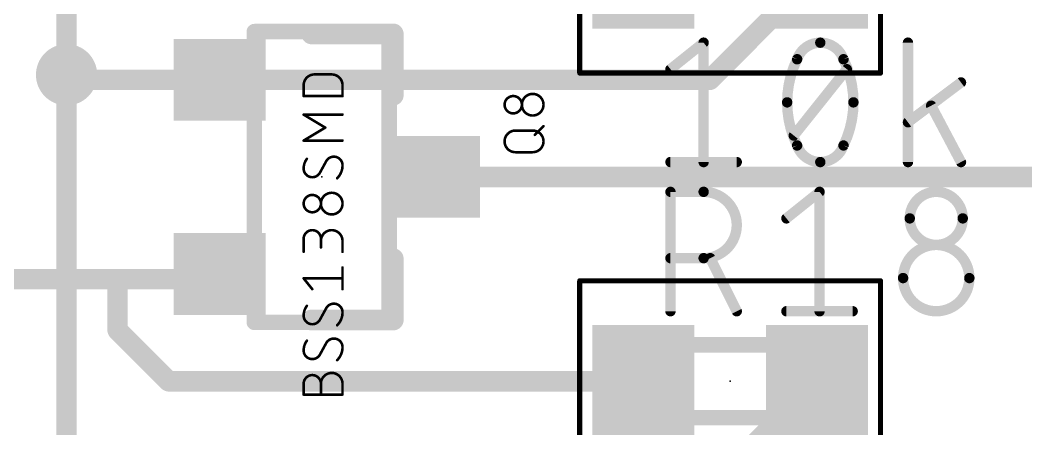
# Model space of a CAD drawing. Extents: x 0 to 132, y 0 to 57.
# Drawn here: x 41.04 to 50.9, y 7.03 to 11.03 of the extents above; entities that cross this region are included whole.
import ezdxf

# ---------------------------------------------------------------- set-up
doc = ezdxf.new("R2010")
doc.units = 0
for name, color, linetype in [('1', 22, 'CONTINUOUS'), ('16', 175, 'CONTINUOUS'), ('18', 82, 'CONTINUOUS'), ('21', 253, 'CONTINUOUS'), ('23', 7, 'CONTINUOUS'), ('25', 253, 'CONTINUOUS'), ('27', 253, 'CONTINUOUS'), ('39', 22, 'CONTINUOUS'), ('51', 253, 'CONTINUOUS')]:
    doc.layers.add(name, color=color, linetype=linetype)

# ---------------------------------------------------------------- blocks, each defined once
blk = doc.blocks.new('RECT')
blk.add_solid([(-0.5, -0.5), (0.5, -0.5), (-0.5, 0.5), (0.5, 0.5)])
blk = doc.blocks.new('ROUNDV')
at = {"const_width": 0.5}
blk.add_lwpolyline([(0, -0.25, 1), (0, 0.25, 1), (0, -0.25)], format="xyb", dxfattribs=at)

msp = doc.modelspace()

# ---------------------------------------------------------------- linework, layer by layer
at = {"layer": '1', "const_width": 0.2}
for points in [[(47.8, 10.45), (48.85, 11.5)], [(41.5, 10.5), (41.55, 10.45)], [(41.55, 10.45), (43, 10.45)], [(43, 10.45), (47.8, 10.45)], [(45.1, 9.5), (51.5, 9.5)], [(38, 8.5), (42, 8.5)], [(42, 8.5), (42.95, 8.5)], [(42, 8), (42, 8.5)], [(42.95, 8.5), (43, 8.55)], [(42.5, 7.5), (42, 8)], [(47.15, 7.5), (42.5, 7.5)], [(48.85, 7.5), (47.8, 6.45)]]:
    msp.add_lwpolyline(points, dxfattribs=at)
at = {"layer": '1', "const_width": 0.1}
for points in [[(41.5354, 10.5354, 1), (41.4646, 10.4646)], [(41.55, 10.5, 1), (41.55, 10.4)], [(43, 10.5, 1), (43, 10.4)], [(43, 10.4, 1), (43, 10.5)], [(47.8, 10.4, 1), (47.8, 10.5)], [(41.5146, 10.4146, 1), (41.5854, 10.4854)], [(47.7646, 10.4854, 1), (47.8354, 10.4146)], [(45.1, 9.55, 1), (45.1, 9.45)], [(42, 8.55, 1), (42, 8.45)], [(42.05, 8.5, 1), (41.95, 8.5)], [(42, 8.45, 1), (42, 8.55)], [(42.9146, 8.5354, 1), (42.9854, 8.4646)], [(42.95, 8.45, 1), (42.95, 8.55)], [(43.0354, 8.5146, 1), (42.9646, 8.5854)], [(42.0354, 8.0354, 1), (41.9646, 7.9646)], [(41.95, 8, 1), (42.05, 8)], [(42.5, 7.55, 1), (42.5, 7.45)], [(47.15, 7.45, 1), (47.15, 7.55)], [(48.8854, 7.4646, 1), (48.8146, 7.5354)], [(42.4646, 7.4646, 1), (42.5354, 7.5354)]]:
    msp.add_lwpolyline(points, format="xyb", dxfattribs=at)
at = {"layer": '16', "const_width": 0.2}
for points in [[(41.5, 10.5), (41.5, 14.5)], [(41.5, 6.5), (41.5, 10.5)]]:
    msp.add_lwpolyline(points, dxfattribs=at)
at = {"layer": '16', "const_width": 0.1}
for points in [[(41.55, 10.5, 1), (41.45, 10.5)], [(41.45, 10.5, 1), (41.55, 10.5)]]:
    msp.add_lwpolyline(points, format="xyb", dxfattribs=at)
at = {"layer": '21', "const_width": 0.2032}
for points in [[(44.7, 10.9), (43.9, 10.9)], [(44.7, 10.3), (44.7, 10.9)], [(44.7, 8.7), (44.7, 8.1)], [(44.7, 8.1), (43.9, 8.1)]]:
    msp.add_lwpolyline(points, dxfattribs=at)
at = {"layer": '21', "const_width": 0.1016}
for points in [[(43.9, 10.9508, 1), (43.9, 10.8492)], [(44.7508, 10.9, 1), (44.6492, 10.9)], [(44.7, 10.8492, 1), (44.7, 10.9508)], [(44.6492, 10.3, 1), (44.7508, 10.3)], [(44.7508, 8.7, 1), (44.6492, 8.7)], [(43.9, 8.1508, 1), (43.9, 8.0492)], [(44.7, 8.0492, 1), (44.7, 8.1508)], [(44.6492, 8.1, 1), (44.7508, 8.1)]]:
    msp.add_lwpolyline(points, format="xyb", dxfattribs=at)
at = {"layer": '23'}
for p in [(44, 9.5), (48, 7.5)]:
    msp.add_point(p, dxfattribs=at)
at = {"layer": '25'}
for points, const_width in [([(45.8754, 10.2916, 1), (45.8754, 10.1223)], 0.0254), ([(45.8754, 10.298, 1), (45.8754, 10.2853)], 0.0127), ([(45.8754, 10.1223, 1), (45.8754, 10.2916)], 0.0254), ([(45.8754, 10.2853, 1), (45.8754, 10.298)], 0.0127), ([(46.0659, 10.3128, 1), (46.0659, 10.1011)], 0.0254), ([(46.0659, 10.3192, 1), (46.0659, 10.3065)], 0.0127), ([(46.0659, 10.1011, 1), (46.0659, 10.3128)], 0.0254), ([(46.0659, 10.3064, 1), (46.0659, 10.3191)], 0.0127), ([(45.8754, 10.1286, 1), (45.8754, 10.1159)], 0.0127), ([(45.8754, 10.116, 1), (45.8754, 10.1287)], 0.0127), ([(46.0659, 10.1075, 1), (46.0659, 10.0948)], 0.0127), ([(46.0659, 10.0948, 1), (46.0659, 10.1075)], 0.0127), ([(45.8965, 9.9539, 1), (45.8965, 9.7422)], 0.0254), ([(45.8965, 9.9602, 1), (45.8965, 9.9475)], 0.0127), ([(45.8965, 9.9475, 1), (45.8965, 9.9602)], 0.0127), ([(46.0659, 9.7422, 1), (46.0659, 9.9539)], 0.0254), ([(46.0659, 9.9602, 1), (46.0659, 9.9475)], 0.0127), ([(46.0659, 9.9475, 1), (46.0659, 9.9602)], 0.0127), ([(46.1762, 9.9917, 1), (46.1672, 10.0007)], 0.0127), ([(46.0825, 9.916, 1), (46.0915, 9.907)], 0.0127), ([(45.8965, 9.7485, 1), (45.8965, 9.7358)], 0.0127), ([(45.8965, 9.7358, 1), (45.8965, 9.7485)], 0.0127), ([(46.0659, 9.7485, 1), (46.0659, 9.7358)], 0.0127), ([(46.0659, 9.7358, 1), (46.0659, 9.7485)], 0.0127), ([(47.4412, 9.3542, 1), (47.3904, 9.3542)], 0.0508), ([(47.4158, 9.3796, 1), (47.4158, 9.3288)], 0.0508), ([(47.7404, 8.7051, 1), (47.7404, 9.3542)], 0.1016), ([(47.7404, 9.3796, 1), (47.7404, 9.3288)], 0.0508), ([(47.7404, 9.3288, 1), (47.7404, 9.3796)], 0.0508), ([(48.9014, 9.3542, 1), (48.8506, 9.3542)], 0.0508), ([(48.8919, 9.3344, 1), (48.8601, 9.374)], 0.0508), ([(50.2786, 9.0946, 1), (49.7593, 9.0946)], 0.1016), ([(48.5356, 9.1144, 1), (48.5673, 9.0747)], 0.0508), ([(49.7593, 9.0946, 1), (50.2786, 9.0946)], 0.1016), ([(49.7847, 9.0946, 1), (49.7339, 9.0946)], 0.0508), ([(49.7339, 9.0946, 1), (49.7847, 9.0946)], 0.0508), ([(50.304, 9.0946, 1), (50.2532, 9.0946)], 0.0508), ([(50.2532, 9.0946, 1), (50.304, 9.0946)], 0.0508), ([(50.3435, 8.5104, 1), (49.6944, 8.5104)], 0.1016), ([(47.4158, 8.7305, 1), (47.4158, 8.6797)], 0.0508), ([(47.7404, 8.7305, 1), (47.7404, 8.6797)], 0.0508), ([(47.7404, 8.6797, 1), (47.7404, 8.7305)], 0.0508), ([(47.828, 8.7164, 1), (47.7825, 8.6937)], 0.0508), ([(49.6944, 8.5104, 1), (50.3435, 8.5104)], 0.1016), ([(49.7198, 8.5104, 1), (49.669, 8.5104)], 0.0508), ([(49.669, 8.5104, 1), (49.7198, 8.5104)], 0.0508), ([(50.3689, 8.5104, 1), (50.3181, 8.5104)], 0.0508), ([(50.3181, 8.5104, 1), (50.3689, 8.5104)], 0.0508), ([(47.3904, 8.1858, 1), (47.4412, 8.1858)], 0.0508), ([(48.0422, 8.1744, 1), (48.0876, 8.1972)], 0.0508), ([(48.5514, 8.2112, 1), (48.5514, 8.1604)], 0.0508), ([(48.8506, 8.1858, 1), (48.9014, 8.1858)], 0.0508), ([(49.2005, 8.1604, 1), (49.2005, 8.2112)], 0.0508)]:
    msp.add_lwpolyline(points, format="xyb", dxfattribs=dict(at, const_width=const_width))
for points, const_width in [([(45.8965, 9.9539), (46.0659, 9.9539)], 0.0254), ([(46.087, 9.9115), (46.1717, 9.9962)], 0.0254), ([(46.0659, 9.7422), (45.8965, 9.7422)], 0.0254), ([(47.4158, 8.1858), (47.4158, 9.3542)], 0.1016), ([(47.4158, 9.3542), (47.7404, 9.3542)], 0.1016), ([(48.5514, 9.0946), (48.876, 9.3542)], 0.1016), ([(48.876, 9.3542), (48.876, 8.1858)], 0.1016), ([(47.7404, 8.7051), (47.4158, 8.7051)], 0.1016), ([(48.0649, 8.1858), (47.8053, 8.7051)], 0.1016), ([(48.5514, 8.1858), (49.2005, 8.1858)], 0.1016)]:
    msp.add_lwpolyline(points, dxfattribs=dict(at, const_width=const_width))
at = {"layer": '27'}
for points, const_width in [([(47.4158, 10.5546), (47.7404, 10.8142)], 0.1016), ([(47.7404, 10.8142), (47.7404, 9.6458)], 0.1016), ([(49.7422, 9.6458), (49.7422, 10.8142)], 0.1016), ([(48.6237, 9.9054), (49.143, 10.5546)], 0.1016), ([(43.928, 10.5033), (44.0974, 10.5033)], 0.0254), ([(50.2614, 10.4247), (49.7422, 10.0353)], 0.1016), ([(43.8222, 10.2916), (43.8222, 10.3975)], 0.0254), ([(44.2032, 10.3975), (44.2032, 10.2916)], 0.0254), ([(44.2032, 10.2916), (43.8222, 10.2916)], 0.0254), ([(50.2614, 9.6458), (49.9693, 10.1975)], 0.1016), ([(44.0339, 9.9829), (43.8222, 10.1099)], 0.0254), ([(43.8222, 10.1099), (44.2032, 10.1099)], 0.0254), ([(43.8222, 9.8559), (44.0339, 9.9829)], 0.0254), ([(44.2032, 9.8559), (43.8222, 9.8559)], 0.0254), ([(44.0445, 9.6563), (43.9809, 9.5399)], 0.0254), ([(47.4158, 9.6458), (48.0649, 9.6458)], 0.1016), ([(43.8222, 8.7676), (43.8222, 8.8946)], 0.0254), ([(43.9915, 8.8946), (43.9915, 8.81)], 0.0254), ([(44.2032, 8.7676), (44.2032, 8.8735)], 0.0254), ([(44.2032, 8.4019), (44.2032, 8.6135)], 0.0254), ([(43.9069, 8.4019), (43.8222, 8.5077)], 0.0254), ([(43.8222, 8.5077), (44.2032, 8.5077)], 0.0254), ([(44.0445, 8.2176), (43.9809, 8.1012)], 0.0254), ([(44.0445, 7.8763), (43.9809, 7.7599)], 0.0254), ([(43.8222, 7.3704), (43.8222, 7.4762)], 0.0254), ([(43.9915, 7.3704), (43.9915, 7.4762)], 0.0254), ([(44.2032, 7.4762), (44.2032, 7.3704)], 0.0254), ([(44.2032, 7.3704), (43.8222, 7.3704)], 0.0254)]:
    msp.add_lwpolyline(points, dxfattribs=dict(at, const_width=const_width))
for points, const_width in [([(47.7658, 10.8142, 1), (47.715, 10.8142)], 0.0508), ([(47.7562, 10.7944, 1), (47.7245, 10.834)], 0.0508), ([(48.8834, 10.8142, 0.3205), (48.6562, 10.6519)], 0.1016), ([(48.8833, 10.8396, 1), (48.8834, 10.7888)], 0.0508), ([(49.1105, 10.6519, 0.3205), (48.8834, 10.8142)], 0.1016), ([(48.8833, 10.7888, 1), (48.8834, 10.8396)], 0.0508), ([(49.7676, 10.8142, 1), (49.7168, 10.8142)], 0.0508), ([(48.6562, 10.6519, 0.1139), (48.5588, 10.23)], 0.1016), ([(48.6321, 10.6602, 1), (48.6802, 10.6437)], 0.0508), ([(48.679, 10.6408, 1), (48.6333, 10.6631)], 0.0508), ([(49.1334, 10.6631, 1), (49.0877, 10.6408)], 0.0508), ([(49.2079, 10.23, 0.1139), (49.1105, 10.6519)], 0.1016), ([(49.0865, 10.6437, 1), (49.1346, 10.6602)], 0.0508), ([(47.3999, 10.5744, 1), (47.4317, 10.5347)], 0.0508), ([(49.1628, 10.5387, 1), (49.1232, 10.5704)], 0.0508), ([(43.928, 10.5033, 0.4142), (43.8222, 10.3975)], 0.0254), ([(43.928, 10.5097, 1), (43.928, 10.497)], 0.0127), ([(43.928, 10.4969, 1), (43.928, 10.5096)], 0.0127), ([(44.0974, 10.5097, 1), (44.0974, 10.497)], 0.0127), ([(44.2032, 10.3975, 0.4142), (44.0974, 10.5033)], 0.0254), ([(44.0974, 10.497, 1), (44.0974, 10.5097)], 0.0127), ([(50.2767, 10.4044, 1), (50.2462, 10.4451)], 0.0508), ([(43.8285, 10.3975, 1), (43.8159, 10.3975)], 0.0127), ([(43.8159, 10.3975, 1), (43.8285, 10.3975)], 0.0127), ([(44.2096, 10.3975, 1), (44.1969, 10.3975)], 0.0127), ([(44.1969, 10.3975, 1), (44.2096, 10.3975)], 0.0127), ([(43.8222, 10.298, 1), (43.8222, 10.2853)], 0.0127), ([(43.8159, 10.2916, 1), (43.8285, 10.2916)], 0.0127), ([(44.1969, 10.2916, 1), (44.2096, 10.2916)], 0.0127), ([(44.2032, 10.2853, 1), (44.2032, 10.298)], 0.0127), ([(48.5588, 10.23, 0.1139), (48.6562, 9.8081)], 0.1016), ([(48.5842, 10.23, 1), (48.5334, 10.23)], 0.0508), ([(48.5334, 10.23, 1), (48.5842, 10.23)], 0.0508), ([(49.1105, 9.8081, 0.1139), (49.2079, 10.23)], 0.1016), ([(49.2333, 10.23, 1), (49.1825, 10.23)], 0.0508), ([(49.1825, 10.23, 1), (49.2333, 10.23)], 0.0508), ([(49.9918, 10.2094, 1), (49.9469, 10.1857)], 0.0508), ([(43.8255, 10.1154, 1), (43.8189, 10.1045)], 0.0127), ([(43.8222, 10.1163, 1), (43.8222, 10.1036)], 0.0127), ([(44.2032, 10.1036, 1), (44.2032, 10.1163)], 0.0127), ([(49.7269, 10.0556, 1), (49.7574, 10.0149)], 0.0508), ([(44.0371, 9.9775, 1), (44.0306, 9.9884)], 0.0127), ([(44.0306, 9.9775, 1), (44.0371, 9.9884)], 0.0127), ([(43.8222, 9.8623, 1), (43.8222, 9.8496)], 0.0127), ([(43.8189, 9.8614, 1), (43.8255, 9.8505)], 0.0127), ([(44.2032, 9.8496, 1), (44.2032, 9.8623)], 0.0127), ([(48.6039, 9.9213, 1), (48.6435, 9.8896)], 0.0508), ([(48.6802, 9.8163, 1), (48.6321, 9.7998)], 0.0508), ([(48.6562, 9.8081, 0.3205), (48.8834, 9.6458)], 0.1016), ([(48.8834, 9.6458, 0.3205), (49.1105, 9.8081)], 0.1016), ([(49.1346, 9.7998, 1), (49.0865, 9.8163)], 0.0508), ([(48.6333, 9.7969, 1), (48.679, 9.8192)], 0.0508), ([(49.0877, 9.8192, 1), (49.1334, 9.7969)], 0.0508), ([(43.854, 9.6775, 0.1623), (43.8222, 9.5822)], 0.0254), ([(43.859, 9.6737, 1), (43.8489, 9.6813)], 0.0127), ([(44.1185, 9.6986, 0.2656), (44.0445, 9.6563)], 0.0254), ([(44.039, 9.6595, 1), (44.0499, 9.6531)], 0.0127), ([(44.05, 9.6533, 1), (44.0389, 9.6593)], 0.0127), ([(44.1185, 9.705, 1), (44.1185, 9.6923)], 0.0127), ([(44.2032, 9.614, 0.4142), (44.1185, 9.6986)], 0.0254), ([(44.1185, 9.6923, 1), (44.1185, 9.705)], 0.0127), ([(47.4158, 9.6712, 1), (47.4158, 9.6204)], 0.0508), ([(47.715, 9.6458, 1), (47.7658, 9.6458)], 0.0508), ([(48.0649, 9.6204, 1), (48.0649, 9.6712)], 0.0508), ([(48.8833, 9.6712, 1), (48.8834, 9.6204)], 0.0508), ([(48.8833, 9.6204, 1), (48.8834, 9.6712)], 0.0508), ([(49.7168, 9.6458, 1), (49.7676, 9.6458)], 0.0508), ([(50.239, 9.6339, 1), (50.2839, 9.6577)], 0.0508), ([(43.8222, 9.5822, 0.4142), (43.9069, 9.4975)], 0.0254), ([(43.8285, 9.5822, 1), (43.8159, 9.5822)], 0.0127), ([(43.8159, 9.5822, 1), (43.8285, 9.5822)], 0.0127), ([(44.1503, 9.487, 0.2), (44.2032, 9.614)], 0.0254), ([(44.2095, 9.614, 1), (44.1969, 9.614)], 0.0127), ([(44.1969, 9.614, 1), (44.2096, 9.614)], 0.0127), ([(43.9069, 9.4975, 0.2656), (43.9809, 9.5399)], 0.0254), ([(43.9069, 9.5039, 1), (43.9069, 9.4912)], 0.0127), ([(43.9069, 9.4912, 1), (43.9069, 9.5039)], 0.0127), ([(43.9754, 9.5429, 1), (43.9865, 9.5368)], 0.0127), ([(43.9864, 9.5367, 1), (43.9755, 9.5431)], 0.0127), ([(44.1458, 9.4915, 1), (44.1548, 9.4825)], 0.0127), ([(43.9069, 9.3239, 1), (43.9069, 9.1546)], 0.0254), ([(43.9069, 9.1546, 1), (43.9069, 9.3239)], 0.0254), ([(43.9069, 9.3302, 1), (43.9069, 9.3176)], 0.0127), ([(43.9069, 9.3175, 1), (43.9069, 9.3302)], 0.0127), ([(44.0974, 9.3451, 1), (44.0974, 9.1334)], 0.0254), ([(44.0974, 9.1334, 1), (44.0974, 9.3451)], 0.0254), ([(44.0974, 9.3514, 1), (44.0974, 9.3387)], 0.0127), ([(44.0974, 9.3387, 1), (44.0974, 9.3514)], 0.0127), ([(43.9069, 9.1609, 1), (43.9069, 9.1482)], 0.0127), ([(43.9069, 9.1482, 1), (43.9069, 9.1609)], 0.0127), ([(44.0974, 9.1397, 1), (44.0974, 9.127)], 0.0127), ([(44.0974, 9.1271, 1), (44.0974, 9.1397)], 0.0127), ([(43.9915, 8.8946, 1), (43.8222, 8.8946)], 0.0254), ([(44.2032, 8.8735, 1), (43.9915, 8.8735)], 0.0254), ([(43.8285, 8.8946, 1), (43.8159, 8.8946)], 0.0127), ([(43.8159, 8.8946, 1), (43.8285, 8.8946)], 0.0127), ([(43.9979, 8.8946, 1), (43.9852, 8.8946)], 0.0127), ([(43.9852, 8.8946, 1), (43.9979, 8.8946)], 0.0127), ([(43.9852, 8.8735, 1), (43.9979, 8.8735)], 0.0127), ([(44.2096, 8.8735, 1), (44.1969, 8.8735)], 0.0127), ([(44.1969, 8.8735, 1), (44.2096, 8.8735)], 0.0127), ([(43.8159, 8.7676, 1), (43.8285, 8.7676)], 0.0127), ([(43.9852, 8.81, 1), (43.9979, 8.81)], 0.0127), ([(44.1969, 8.7676, 1), (44.2096, 8.7676)], 0.0127), ([(44.2096, 8.6135, 1), (44.1969, 8.6135)], 0.0127), ([(43.8272, 8.5117, 1), (43.8172, 8.5037)], 0.0127), ([(43.8222, 8.5141, 1), (43.8222, 8.5014)], 0.0127), ([(44.2032, 8.5014, 1), (44.2032, 8.5141)], 0.0127), ([(43.9019, 8.3979, 1), (43.9118, 8.4058)], 0.0127), ([(44.1969, 8.4019, 1), (44.2096, 8.4019)], 0.0127), ([(43.854, 8.2388, 0.1623), (43.8222, 8.1436)], 0.0254), ([(43.859, 8.235, 1), (43.8489, 8.2426)], 0.0127), ([(44.1185, 8.26, 0.2656), (44.0445, 8.2176)], 0.0254), ([(44.039, 8.2209, 1), (44.0499, 8.2144)], 0.0127), ([(44.05, 8.2146, 1), (44.0389, 8.2207)], 0.0127), ([(44.2032, 8.1753, 0.4142), (44.1185, 8.26)], 0.0254), ([(44.1185, 8.2663, 1), (44.1185, 8.2536)], 0.0127), ([(44.1185, 8.2536, 1), (44.1185, 8.2663)], 0.0127), ([(44.1503, 8.0483, 0.2), (44.2032, 8.1753)], 0.0254), ([(44.2095, 8.1753, 1), (44.1969, 8.1753)], 0.0127), ([(44.1969, 8.1753, 1), (44.2096, 8.1753)], 0.0127), ([(43.8222, 8.1436, 0.4142), (43.9069, 8.0589)], 0.0254), ([(43.8285, 8.1436, 1), (43.8159, 8.1436)], 0.0127), ([(43.8159, 8.1436, 1), (43.8285, 8.1436)], 0.0127), ([(43.9069, 8.0589, 0.2656), (43.9809, 8.1012)], 0.0254), ([(43.9754, 8.1043, 1), (43.9865, 8.0982)], 0.0127), ([(43.9864, 8.098, 1), (43.9755, 8.1045)], 0.0127), ([(43.9069, 8.0652, 1), (43.9069, 8.0525)], 0.0127), ([(43.9069, 8.0525, 1), (43.9069, 8.0652)], 0.0127), ([(44.1458, 8.0528, 1), (44.1548, 8.0438)], 0.0127), ([(43.854, 7.8974, 0.1623), (43.8222, 7.8022)], 0.0254), ([(43.859, 7.8936, 1), (43.8489, 7.9013)], 0.0127), ([(44.1185, 7.9186, 0.2656), (44.0445, 7.8763)], 0.0254), ([(44.039, 7.8795, 1), (44.0499, 7.8731)], 0.0127), ([(44.05, 7.8732, 1), (44.0389, 7.8793)], 0.0127), ([(44.2032, 7.8339, 0.4142), (44.1185, 7.9186)], 0.0254), ([(44.1185, 7.925, 1), (44.1185, 7.9123)], 0.0127), ([(44.1185, 7.9123, 1), (44.1185, 7.925)], 0.0127), ([(43.8222, 7.8022, 0.4142), (43.9069, 7.7175)], 0.0254), ([(43.8285, 7.8022, 1), (43.8159, 7.8022)], 0.0127), ([(43.8159, 7.8022, 1), (43.8285, 7.8022)], 0.0127), ([(44.1503, 7.7069, 0.2), (44.2032, 7.8339)], 0.0254), ([(44.2095, 7.8339, 1), (44.1969, 7.8339)], 0.0127), ([(44.1969, 7.8339, 1), (44.2096, 7.8339)], 0.0127), ([(43.9069, 7.7175, 0.2656), (43.9809, 7.7599)], 0.0254), ([(43.9069, 7.7239, 1), (43.9069, 7.7112)], 0.0127), ([(43.9069, 7.7112, 1), (43.9069, 7.7239)], 0.0127), ([(43.9754, 7.7629, 1), (43.9865, 7.7568)], 0.0127), ([(43.9864, 7.7566, 1), (43.9755, 7.7631)], 0.0127), ([(44.1458, 7.7115, 1), (44.1548, 7.7024)], 0.0127), ([(44.2032, 7.4762, 1), (43.9915, 7.4762)], 0.0254), ([(43.9915, 7.4762, 1), (43.8222, 7.4762)], 0.0254), ([(43.8285, 7.4762, 1), (43.8159, 7.4762)], 0.0127), ([(43.9979, 7.4762, 1), (43.9852, 7.4762)], 0.0127), ([(44.2096, 7.4762, 1), (44.1969, 7.4762)], 0.0127), ([(43.8159, 7.4762, 1), (43.8285, 7.4762)], 0.0127), ([(43.9852, 7.4762, 1), (43.9979, 7.4762)], 0.0127), ([(43.9852, 7.4762, 1), (43.9979, 7.4762)], 0.0127), ([(44.1968, 7.4762, 1), (44.2095, 7.4762)], 0.0127), ([(43.8222, 7.3767, 1), (43.8222, 7.364)], 0.0127), ([(43.8159, 7.3704, 1), (43.8285, 7.3704)], 0.0127), ([(43.9852, 7.3704, 1), (43.9979, 7.3704)], 0.0127), ([(44.1969, 7.3704, 1), (44.2096, 7.3704)], 0.0127), ([(44.2032, 7.364, 1), (44.2032, 7.3767)], 0.0127)]:
    msp.add_lwpolyline(points, format="xyb", dxfattribs=dict(at, const_width=const_width))
at = {"layer": '39', "const_width": 0.0508}
for points in [[(46.527, 10.517), (46.527, 12.483)], [(49.473, 12.483), (49.473, 10.517)], [(49.473, 10.517), (46.527, 10.517)], [(46.527, 8.483), (49.473, 8.483)], [(46.527, 6.517), (46.527, 8.483)], [(49.473, 8.483), (49.473, 6.517)]]:
    msp.add_lwpolyline(points, dxfattribs=at)
at = {"layer": '39', "const_width": 0.0254}
for points in [[(46.527, 10.5297, 1), (46.527, 10.5043)], [(49.473, 10.5043, 1), (49.473, 10.5297)], [(46.5143, 10.517, 1), (46.5397, 10.517)], [(49.4603, 10.517, 1), (49.4857, 10.517)], [(46.527, 8.4957, 1), (46.527, 8.4703)], [(46.5397, 8.483, 1), (46.5143, 8.483)], [(49.4857, 8.483, 1), (49.4603, 8.483)], [(49.473, 8.4703, 1), (49.473, 8.4957)]]:
    msp.add_lwpolyline(points, format="xyb", dxfattribs=at)
at = {"layer": '51', "const_width": 0.1524}
for points in [[(43.3396, 8.0776), (43.3396, 10.9224)], [(43.3396, 10.9224), (44.6604, 10.9224)], [(44.6604, 10.9224), (44.6604, 8.0776)], [(44.6604, 8.0776), (43.3396, 8.0776)], [(48.432, 7.856), (47.568, 7.856)], [(47.568, 7.144), (48.432, 7.144)]]:
    msp.add_lwpolyline(points, dxfattribs=at)
at = {"layer": '51', "const_width": 0.0762}
for points in [[(43.3777, 10.9224, 1), (43.3015, 10.9224)], [(43.3396, 10.9605, 1), (43.3396, 10.8843)], [(44.6985, 10.9224, 1), (44.6223, 10.9224)], [(44.6604, 10.8843, 1), (44.6604, 10.9605)], [(43.3396, 8.1157, 1), (43.3396, 8.0395)], [(43.3015, 8.0776, 1), (43.3777, 8.0776)], [(44.6223, 8.0776, 1), (44.6985, 8.0776)], [(44.6604, 8.0395, 1), (44.6604, 8.1157)], [(47.568, 7.8941, 1), (47.568, 7.8179)], [(48.432, 7.8179, 1), (48.432, 7.8941)], [(47.568, 7.1821, 1), (47.568, 7.1059)], [(48.432, 7.1059, 1), (48.432, 7.1821)]]:
    msp.add_lwpolyline(points, format="xyb", dxfattribs=at)

# ---------------------------------------------------------------- block references
at = {"layer": '1', "yscale": 1.1}
for p in [(47.15, 11.5), (48.85, 11.5), (47.15, 7.5), (48.85, 7.5)]:
    msp.add_blockref('RECT', p, dxfattribs=at)
at = {"layer": '1', "xscale": 0.8, "yscale": 0.9, "rotation": 270}
for p in [(43, 10.45), (45.1, 9.5), (43, 8.55)]:
    msp.add_blockref('RECT', p, dxfattribs=at)
at = {"layer": '18', "xscale": 0.6, "yscale": 0.6}
msp.add_blockref('ROUNDV', (41.5, 10.5), dxfattribs=at)
msp.add_blockref('ROUNDV', (41.5, 10.5), dxfattribs=at)
at = {"layer": '51', "xscale": 0.4064, "yscale": 0.8636}
for p in [(47.365, 7.5), (48.635, 7.5)]:
    msp.add_blockref('RECT', p, dxfattribs=at)

doc.saveas('drawing.dxf')
